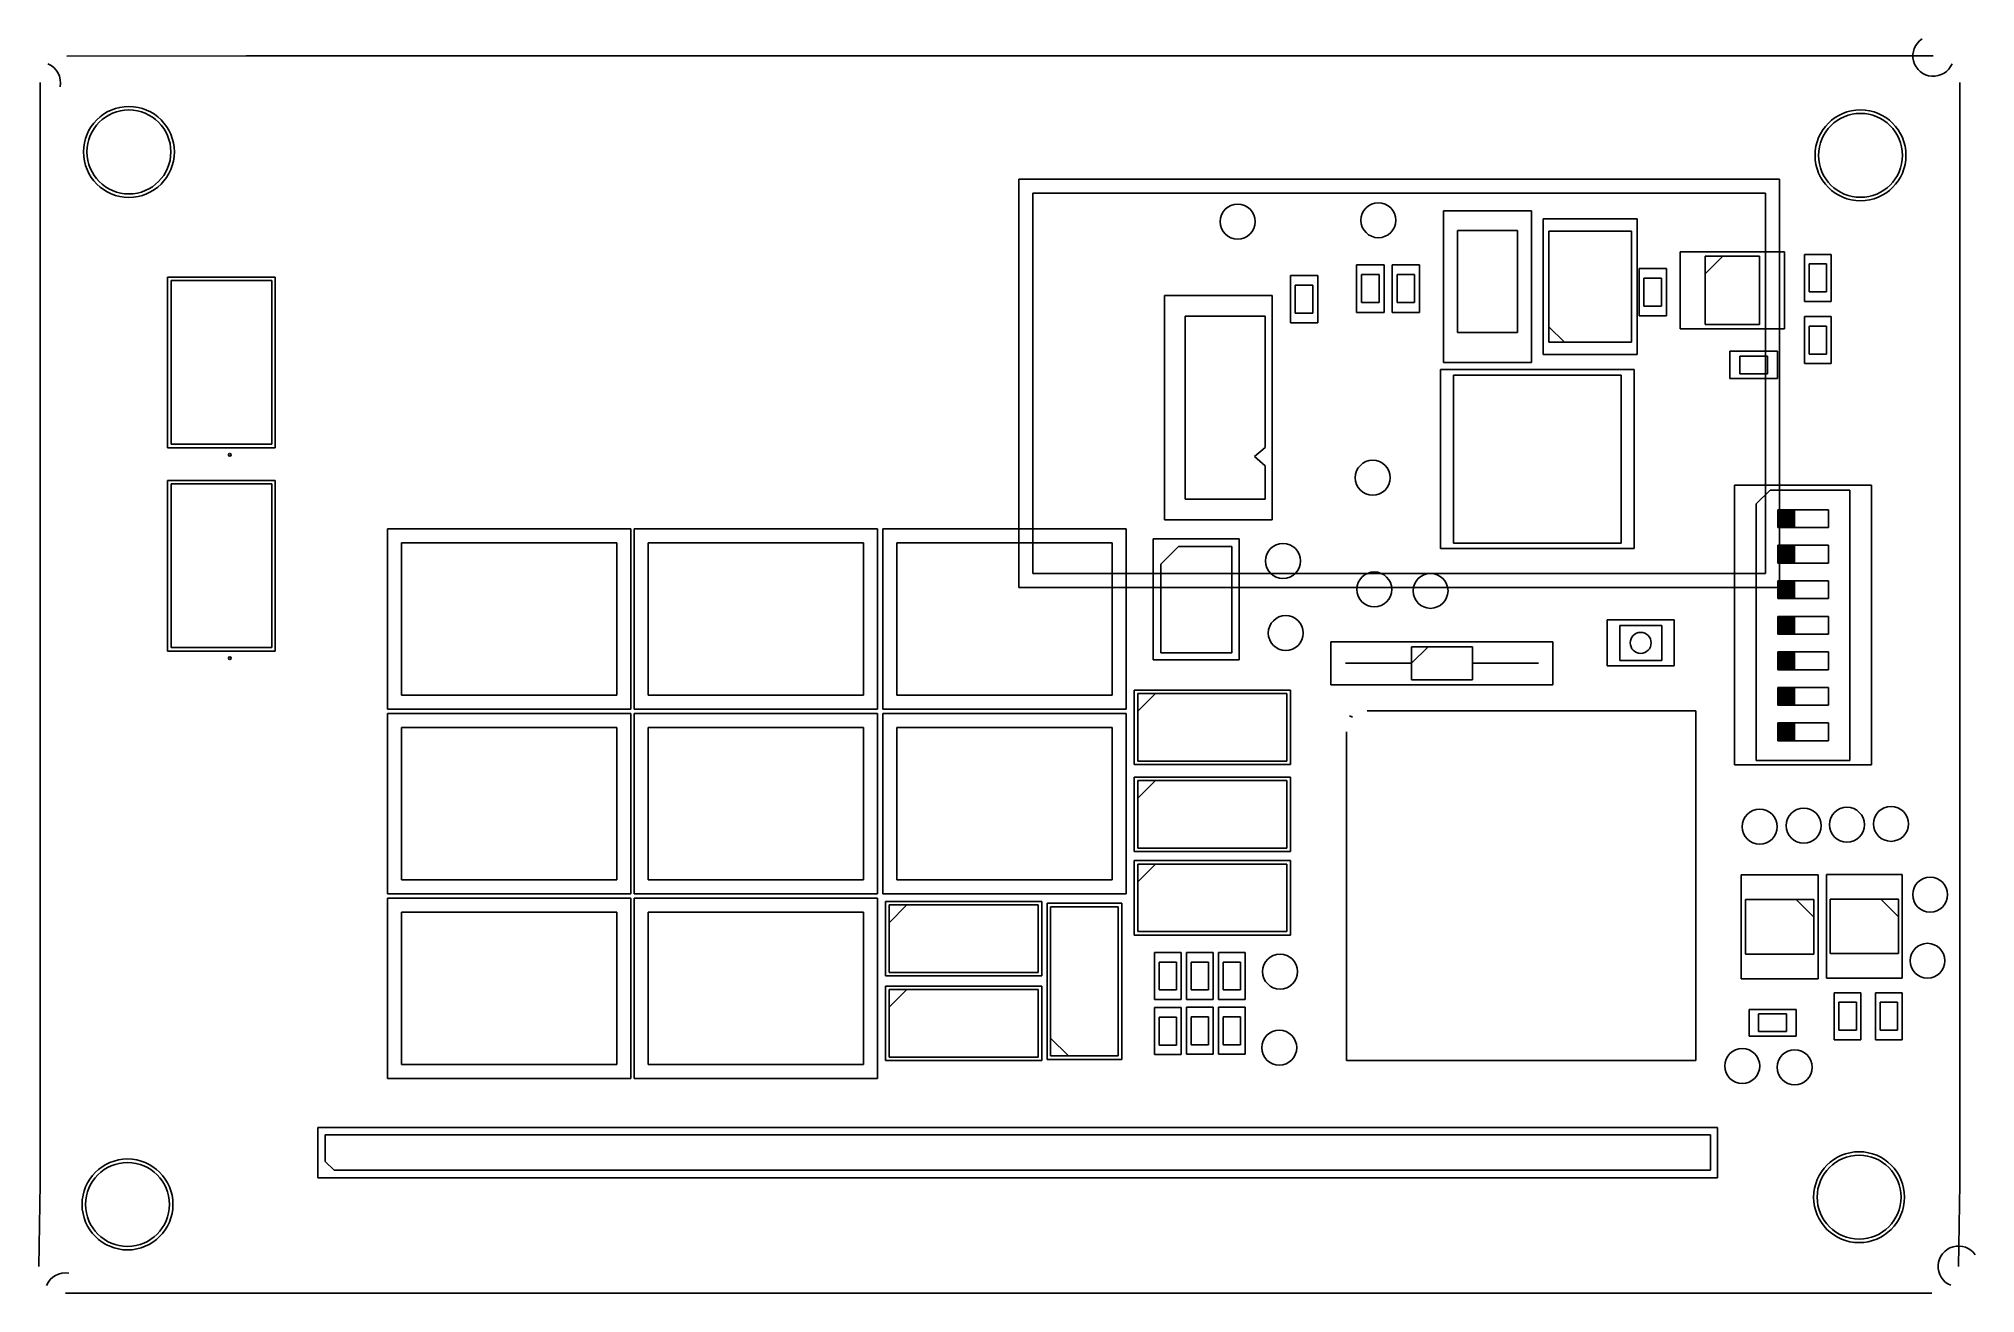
# Model space of a CAD drawing. Header units: metres. Extents: x 77 to 216, y -142 to -52.
import ezdxf

# ---------------------------------------------------------------- set-up
doc = ezdxf.new("R2010")
doc.units = ezdxf.units.M

msp = doc.modelspace()

# ---------------------------------------------------------------- linework, layer by layer
at = {"layer": 'Cmts', "color": 1}
for centre in [(83.69, -60.208), (207.518, -60.452), (83.59, -135.46), (207.418, -134.942)]:
    msp.add_circle(centre, 3, dxfattribs=at)
at = {"layer": 'Edge', "color": 2}
for p, q in [((92.075, -53.34), (79.245, -53.35)), ((212.725, -53.34), (92.075, -53.34)), ((77.34, -55.255), (77.34, -133.995)), ((214.63, -133.985), (214.63, -55.245)), ((77.34, -133.995), (77.24, -139.905)), ((214.63, -133.985), (214.53, -139.895)), ((91.975, -141.8), (79.145, -141.81)), ((91.975, -141.8), (212.625, -141.8))]:
    msp.add_line(p, q, dxfattribs=at)
for centre, start, end in [((212.725, -53.34), -237.130021, -22.500021), ((77.34, -55.255), -11.745021, 67.499979), ((214.53, -139.895), -325.125021, -112.500021), ((79.145, -141.81), 80.259979, 157.499979)]:
    msp.add_arc(centre, 1.458024, start, end, dxfattribs=at)
at = {"layer": 'FCrtYd', "color": 7}
for p, q in [((147.33, -91.35), (147.33, -62.15)), ((147.33, -62.15), (201.73, -62.15)), ((201.73, -62.15), (201.73, -91.35)), ((177.698, -75.269), (177.698, -64.419)), ((177.698, -64.419), (183.998, -64.419)), ((183.998, -64.419), (183.998, -75.269)), ((184.834, -74.7), (184.834, -65)), ((184.834, -65), (191.554, -65)), ((191.554, -65), (191.554, -74.7)), ((194.629, -67.354), (202.079, -67.354)), ((194.629, -72.854), (194.629, -67.354)), ((202.079, -67.354), (202.079, -72.854)), ((203.52, -67.535), (205.42, -67.535)), ((203.52, -70.895), (203.52, -67.535)), ((205.42, -67.535), (205.42, -70.895)), ((86.45, -69.1625), (86.45, -81.3625)), ((94.15, -69.1625), (86.45, -69.1625)), ((94.15, -81.3625), (94.15, -69.1625)), ((166.747, -72.439), (166.747, -69.039)), ((166.747, -69.039), (168.707, -69.039)), ((168.707, -69.039), (168.707, -72.439)), ((171.486, -68.277), (173.446, -68.277)), ((171.486, -71.677), (171.486, -68.277)), ((173.446, -68.277), (173.446, -71.677)), ((174.026, -68.277), (175.986, -68.277)), ((174.026, -71.677), (174.026, -68.277)), ((175.986, -68.277), (175.986, -71.677)), ((191.679, -71.931), (191.679, -68.531)), ((191.679, -68.531), (193.639, -68.531)), ((193.639, -68.531), (193.639, -71.931)), ((157.745, -86.51), (157.745, -70.47)), ((157.745, -70.47), (165.435, -70.47)), ((165.435, -70.47), (165.435, -86.51)), ((173.446, -71.677), (171.486, -71.677)), ((175.986, -71.677), (174.026, -71.677)), ((193.639, -71.931), (191.679, -71.931)), ((205.42, -70.895), (203.52, -70.895)), ((203.52, -75.34), (203.52, -71.98)), ((203.52, -71.98), (205.42, -71.98)), ((205.42, -71.98), (205.42, -75.34)), ((168.707, -72.439), (166.747, -72.439)), ((202.079, -72.854), (194.629, -72.854)), ((191.554, -74.7), (184.834, -74.7)), ((198.178, -76.418), (198.178, -74.458)), ((198.178, -74.458), (201.578, -74.458)), ((201.578, -74.458), (201.578, -76.418)), ((177.479, -88.569), (177.479, -75.769)), ((177.479, -75.769), (191.329, -75.769)), ((183.998, -75.269), (177.698, -75.269)), ((191.329, -75.769), (191.329, -88.569)), ((205.42, -75.34), (203.52, -75.34)), ((201.578, -76.418), (198.178, -76.418)), ((86.45, -81.3625), (94.15, -81.3625)), ((94.15, -83.7), (86.45, -83.7)), ((86.45, -83.7), (86.45, -95.9)), ((94.15, -95.9), (94.15, -83.7)), ((198.5, -84.03), (198.5, -104.03)), ((208.3, -84.03), (198.5, -84.03)), ((208.3, -104.03), (208.3, -84.03)), ((102.171, -87.149), (102.171, -100.049)), ((119.571, -87.149), (102.171, -87.149)), ((119.571, -100.049), (119.571, -87.149)), ((137.224, -87.149), (119.824, -87.149)), ((119.824, -87.149), (119.824, -100.049)), ((137.224, -100.049), (137.224, -87.149)), ((155.004, -87.149), (137.604, -87.149)), ((137.604, -87.149), (137.604, -100.049)), ((155.004, -100.049), (155.004, -87.149)), ((165.435, -86.51), (157.745, -86.51)), ((163.095, -87.877), (156.945, -87.877)), ((156.945, -87.877), (156.945, -96.527)), ((163.095, -96.527), (163.095, -87.877)), ((191.329, -88.569), (177.479, -88.569)), ((201.73, -91.35), (147.33, -91.35)), ((189.4, -93.66), (189.4, -96.96)), ((194.2, -93.66), (189.4, -93.66)), ((194.2, -96.96), (194.2, -93.66)), ((169.6525, -95.24), (185.5275, -95.24)), ((169.6525, -98.3), (169.6525, -95.24)), ((185.5275, -95.24), (185.5275, -98.3)), ((86.45, -95.9), (94.15, -95.9)), ((156.945, -96.527), (163.095, -96.527)), ((185.5275, -98.3), (169.6525, -98.3)), ((189.4, -96.96), (194.2, -96.96)), ((155.578, -98.681), (166.748, -98.681)), ((155.578, -104.011), (155.578, -98.681)), ((166.748, -98.681), (166.748, -104.011)), ((102.171, -100.049), (119.571, -100.049)), ((102.171, -100.357), (102.171, -113.257)), ((119.571, -100.357), (102.171, -100.357)), ((119.571, -113.257), (119.571, -100.357)), ((119.824, -100.049), (137.224, -100.049)), ((119.824, -100.357), (119.824, -113.257)), ((137.224, -100.357), (119.824, -100.357)), ((137.224, -113.257), (137.224, -100.357)), ((137.604, -100.049), (155.004, -100.049)), ((137.604, -100.357), (137.604, -113.257)), ((155.004, -100.357), (137.604, -100.357)), ((155.004, -113.257), (155.004, -100.357)), ((166.748, -104.011), (155.578, -104.011)), ((155.578, -104.904), (166.748, -104.904)), ((155.578, -110.234), (155.578, -104.904)), ((166.748, -104.904), (166.748, -110.234)), ((198.5, -104.03), (208.3, -104.03)), ((166.748, -110.234), (155.578, -110.234)), ((155.578, -116.203), (155.578, -110.873)), ((155.578, -110.873), (166.748, -110.873)), ((166.748, -110.873), (166.748, -116.203)), ((198.99, -111.885), (204.49, -111.885)), ((198.99, -119.335), (198.99, -111.885)), ((204.49, -111.885), (204.49, -119.335)), ((205.097, -111.873), (210.497, -111.873)), ((205.097, -119.273), (205.097, -111.873)), ((210.497, -111.873), (210.497, -119.273)), ((102.171, -113.257), (119.571, -113.257)), ((119.824, -113.257), (137.224, -113.257)), ((137.604, -113.257), (155.004, -113.257)), ((102.171, -113.565), (102.171, -126.465)), ((119.571, -113.565), (102.171, -113.565)), ((119.571, -126.465), (119.571, -113.565)), ((137.224, -113.565), (119.824, -113.565)), ((119.824, -113.565), (119.824, -126.465)), ((137.224, -126.465), (137.224, -113.565)), ((137.798, -119.124), (137.798, -113.794)), ((137.798, -113.794), (148.968, -113.794)), ((148.968, -113.794), (148.968, -119.124)), ((149.354, -125.092), (149.354, -113.922)), ((149.354, -113.922), (154.684, -113.922)), ((154.684, -113.922), (154.684, -125.092)), ((166.748, -116.203), (155.578, -116.203)), ((157.038, -120.806), (157.038, -117.446)), ((157.038, -117.446), (158.938, -117.446)), ((158.938, -117.446), (158.938, -120.806)), ((159.324, -120.806), (159.324, -117.446)), ((159.324, -117.446), (161.224, -117.446)), ((161.224, -117.446), (161.224, -120.806)), ((161.61, -117.446), (163.51, -117.446)), ((161.61, -120.806), (161.61, -117.446)), ((163.51, -117.446), (163.51, -120.806)), ((148.968, -119.124), (137.798, -119.124)), ((137.798, -119.842), (148.968, -119.842)), ((137.798, -125.172), (137.798, -119.842)), ((148.968, -119.842), (148.968, -125.172)), ((204.49, -119.335), (198.99, -119.335)), ((210.497, -119.273), (205.097, -119.273)), ((205.647, -120.323), (207.547, -120.323)), ((205.647, -123.683), (205.647, -120.323)), ((207.547, -120.323), (207.547, -123.683)), ((208.597, -120.323), (210.497, -120.323)), ((208.597, -123.683), (208.597, -120.323)), ((210.497, -120.323), (210.497, -123.683)), ((158.938, -120.806), (157.038, -120.806)), ((157.038, -121.383), (158.938, -121.383)), ((157.038, -124.743), (157.038, -121.383)), ((158.938, -121.383), (158.938, -124.743)), ((161.224, -120.806), (159.324, -120.806)), ((159.324, -121.3595), (161.224, -121.3595)), ((159.324, -124.7195), (159.324, -121.3595)), ((161.224, -121.3595), (161.224, -124.7195)), ((163.51, -120.806), (161.61, -120.806)), ((161.61, -124.7195), (161.61, -121.3595)), ((161.61, -121.3595), (163.51, -121.3595)), ((163.51, -121.3595), (163.51, -124.7195)), ((199.552, -123.418), (199.552, -121.518)), ((199.552, -121.518), (202.912, -121.518)), ((202.912, -121.518), (202.912, -123.418)), ((202.912, -123.418), (199.552, -123.418)), ((207.547, -123.683), (205.647, -123.683)), ((210.497, -123.683), (208.597, -123.683)), ((148.968, -125.172), (137.798, -125.172)), ((154.684, -125.092), (149.354, -125.092)), ((158.938, -124.743), (157.038, -124.743)), ((161.224, -124.7195), (159.324, -124.7195)), ((163.51, -124.7195), (161.61, -124.7195)), ((102.171, -126.465), (119.571, -126.465)), ((119.824, -126.465), (137.224, -126.465)), ((197.3, -129.95), (97.2, -129.95)), ((97.2, -129.95), (97.2, -133.55)), ((197.3, -133.55), (197.3, -129.95)), ((97.2, -133.55), (197.3, -133.55))]:
    msp.add_line(p, q, dxfattribs=at)
for centre, radius in [((83.69, -60.208), 3.25), ((207.518, -60.452), 3.25), ((162.98, -65.19), 1.25), ((173.04, -65.09), 1.25), ((172.64, -83.5), 1.25), ((166.22, -89.45), 1.25), ((172.75, -91.49), 1.25), ((176.77, -91.59), 1.25), ((166.42, -94.61), 1.25), ((200.31, -108.45), 1.25), ((203.46, -108.38), 1.25), ((206.55, -108.31), 1.25), ((209.7, -108.25), 1.25), ((212.5, -113.31), 1.25), ((166.01, -118.81), 1.25), ((212.31, -118.04), 1.25), ((165.95, -124.25), 1.25), ((199.06, -125.56), 1.25), ((202.81, -125.65), 1.25), ((83.59, -135.46), 3.25), ((207.418, -134.942), 3.25)]:
    msp.add_circle(centre, radius, dxfattribs=at)
at = {"layer": 'FFab', "color": 5}
for p, q in [((148.33, -63.15), (200.73, -63.15)), ((148.33, -90.35), (148.33, -63.15)), ((200.73, -63.15), (200.73, -90.35)), ((178.698, -73.119), (178.698, -65.819)), ((178.698, -65.819), (182.998, -65.819)), ((182.998, -65.819), (182.998, -73.119)), ((185.242, -73.82), (185.242, -65.88)), ((185.242, -65.88), (191.146, -65.88)), ((191.146, -65.88), (191.146, -73.82)), ((196.404, -68.924), (197.674, -67.654)), ((196.404, -72.554), (196.404, -67.654)), ((196.404, -67.654), (200.304, -67.654)), ((200.304, -67.654), (200.304, -72.554)), ((171.841, -68.977), (173.091, -68.977)), ((171.841, -70.977), (171.841, -68.977)), ((173.091, -68.977), (173.091, -70.977)), ((174.381, -68.977), (175.631, -68.977)), ((174.381, -70.977), (174.381, -68.977)), ((175.631, -68.977), (175.631, -70.977)), ((192.034, -71.231), (192.034, -69.231)), ((192.034, -69.231), (193.284, -69.231)), ((193.284, -69.231), (193.284, -71.231)), ((203.845, -68.215), (205.095, -68.215)), ((203.845, -70.215), (203.845, -68.215)), ((205.095, -68.215), (205.095, -70.215)), ((86.7, -81.1125), (86.7, -69.4125)), ((86.7, -69.4125), (93.9, -69.4125)), ((93.9, -69.4125), (93.9, -81.1125)), ((167.102, -69.739), (168.352, -69.739)), ((167.102, -71.739), (167.102, -69.739)), ((168.352, -69.739), (168.352, -71.739)), ((205.095, -70.215), (203.845, -70.215)), ((159.215, -71.94), (164.935, -71.94)), ((159.215, -85.04), (159.215, -71.94)), ((164.935, -71.94), (164.935, -81.34)), ((168.352, -71.739), (167.102, -71.739)), ((173.091, -70.977), (171.841, -70.977)), ((175.631, -70.977), (174.381, -70.977)), ((193.284, -71.231), (192.034, -71.231)), ((182.998, -73.119), (178.698, -73.119)), ((186.342, -73.82), (185.242, -72.72)), ((200.304, -72.554), (196.404, -72.554)), ((203.845, -74.66), (203.845, -72.66)), ((203.845, -72.66), (205.095, -72.66)), ((205.095, -72.66), (205.095, -74.66)), ((191.146, -73.82), (185.242, -73.82)), ((205.095, -74.66), (203.845, -74.66)), ((198.878, -74.813), (200.878, -74.813)), ((198.878, -76.063), (198.878, -74.813)), ((200.878, -76.063), (198.878, -76.063)), ((200.878, -74.813), (200.878, -76.063)), ((178.404, -76.169), (190.404, -76.169)), ((178.404, -88.169), (178.404, -76.169)), ((190.404, -76.169), (190.404, -88.169)), ((93.9, -81.1125), (86.7, -81.1125)), ((164.175, -81.99), (164.935, -81.34)), ((164.935, -82.64), (164.175, -81.99)), ((164.935, -82.64), (164.935, -85.04)), ((86.7, -95.65), (86.7, -83.95)), ((86.7, -83.95), (93.9, -83.95)), ((93.9, -83.95), (93.9, -95.65)), ((200.06, -85.38), (201.06, -84.38)), ((201.06, -84.38), (206.76, -84.38)), ((206.76, -84.38), (206.76, -103.72)), ((164.935, -85.04), (159.215, -85.04)), ((200.06, -103.72), (200.06, -85.38)), ((205.22, -85.795), (201.6, -85.795)), ((201.6, -85.795), (201.6, -87.065)), ((202.806667, -85.795), (202.806667, -87.065)), ((205.22, -87.065), (205.22, -85.795)), ((201.6, -85.895), (202.806667, -85.895)), ((201.6, -85.995), (202.806667, -85.995)), ((201.6, -86.095), (202.806667, -86.095)), ((201.6, -86.195), (202.806667, -86.195)), ((201.6, -86.295), (202.806667, -86.295)), ((201.6, -86.395), (202.806667, -86.395)), ((201.6, -86.495), (202.806667, -86.495)), ((201.6, -86.595), (202.806667, -86.595)), ((201.6, -86.695), (202.806667, -86.695)), ((201.6, -86.795), (202.806667, -86.795)), ((201.6, -86.895), (202.806667, -86.895)), ((201.6, -86.995), (202.806667, -86.995)), ((201.6, -87.065), (205.22, -87.065)), ((118.571, -88.149), (103.171, -88.149)), ((103.171, -88.149), (103.171, -99.049)), ((118.571, -99.049), (118.571, -88.149)), ((136.224, -88.149), (120.824, -88.149)), ((120.824, -88.149), (120.824, -99.049)), ((136.224, -99.049), (136.224, -88.149)), ((138.604, -88.149), (138.604, -99.049)), ((154.004, -88.149), (138.604, -88.149)), ((154.004, -99.049), (154.004, -88.149)), ((157.475, -89.677), (158.745, -88.407)), ((158.745, -88.407), (162.555, -88.407)), ((162.555, -88.407), (162.555, -96.027)), ((190.404, -88.169), (178.404, -88.169)), ((205.22, -88.335), (201.6, -88.335)), ((201.6, -88.335), (201.6, -89.605)), ((201.6, -88.435), (202.806667, -88.435)), ((201.6, -88.535), (202.806667, -88.535)), ((202.806667, -88.335), (202.806667, -89.605)), ((205.22, -89.605), (205.22, -88.335)), ((157.475, -96.027), (157.475, -89.677)), ((201.6, -88.635), (202.806667, -88.635)), ((201.6, -88.735), (202.806667, -88.735)), ((201.6, -88.835), (202.806667, -88.835)), ((201.6, -88.935), (202.806667, -88.935)), ((201.6, -89.035), (202.806667, -89.035)), ((201.6, -89.135), (202.806667, -89.135)), ((201.6, -89.235), (202.806667, -89.235)), ((201.6, -89.335), (202.806667, -89.335)), ((201.6, -89.435), (202.806667, -89.435)), ((201.6, -89.535), (202.806667, -89.535)), ((201.6, -89.605), (205.22, -89.605)), ((200.73, -90.35), (148.33, -90.35)), ((201.6, -90.875), (201.6, -92.145)), ((205.22, -90.875), (201.6, -90.875)), ((201.6, -90.975), (202.806667, -90.975)), ((201.6, -91.075), (202.806667, -91.075)), ((201.6, -91.175), (202.806667, -91.175)), ((201.6, -91.275), (202.806667, -91.275)), ((201.6, -91.375), (202.806667, -91.375)), ((202.806667, -90.875), (202.806667, -92.145)), ((205.22, -92.145), (205.22, -90.875)), ((201.6, -91.475), (202.806667, -91.475)), ((201.6, -91.575), (202.806667, -91.575)), ((201.6, -91.675), (202.806667, -91.675)), ((201.6, -91.775), (202.806667, -91.775)), ((201.6, -91.875), (202.806667, -91.875)), ((201.6, -91.975), (202.806667, -91.975)), ((201.6, -92.075), (202.806667, -92.075)), ((201.6, -92.145), (205.22, -92.145)), ((190.3, -94.06), (193.3, -94.06)), ((190.3, -96.56), (190.3, -94.06)), ((193.3, -94.06), (193.3, -96.56)), ((201.6, -93.415), (201.6, -94.685)), ((205.22, -93.415), (201.6, -93.415)), ((201.6, -93.515), (202.806667, -93.515)), ((201.6, -93.615), (202.806667, -93.615)), ((201.6, -93.715), (202.806667, -93.715)), ((201.6, -93.815), (202.806667, -93.815)), ((201.6, -93.915), (202.806667, -93.915)), ((201.6, -94.015), (202.806667, -94.015)), ((201.6, -94.115), (202.806667, -94.115)), ((202.806667, -93.415), (202.806667, -94.685)), ((205.22, -94.685), (205.22, -93.415)), ((201.6, -94.215), (202.806667, -94.215)), ((201.6, -94.315), (202.806667, -94.315)), ((201.6, -94.415), (202.806667, -94.415)), ((201.6, -94.515), (202.806667, -94.515)), ((201.6, -94.615), (202.806667, -94.615)), ((201.6, -94.685), (205.22, -94.685)), ((93.9, -95.65), (86.7, -95.65)), ((162.555, -96.027), (157.475, -96.027)), ((170.6905, -96.77), (175.4125, -96.77)), ((175.4125, -96.77), (176.5925, -95.59)), ((175.4125, -95.59), (179.7675, -95.59)), ((175.4125, -97.95), (175.4125, -95.59)), ((179.7675, -95.59), (179.7675, -97.95)), ((179.7685, -96.77), (184.4905, -96.77)), ((193.3, -96.56), (190.3, -96.56)), ((201.6, -95.955), (201.6, -97.225)), ((205.22, -95.955), (201.6, -95.955)), ((201.6, -96.055), (202.806667, -96.055)), ((201.6, -96.155), (202.806667, -96.155)), ((201.6, -96.255), (202.806667, -96.255)), ((201.6, -96.355), (202.806667, -96.355)), ((201.6, -96.455), (202.806667, -96.455)), ((201.6, -96.555), (202.806667, -96.555)), ((201.6, -96.655), (202.806667, -96.655)), ((201.6, -96.755), (202.806667, -96.755)), ((201.6, -96.855), (202.806667, -96.855)), ((202.806667, -95.955), (202.806667, -97.225)), ((205.22, -97.225), (205.22, -95.955)), ((179.7675, -97.95), (175.4125, -97.95)), ((201.6, -96.955), (202.806667, -96.955)), ((201.6, -97.055), (202.806667, -97.055)), ((201.6, -97.155), (202.806667, -97.155)), ((201.6, -97.225), (205.22, -97.225)), ((103.171, -99.049), (118.571, -99.049)), ((120.824, -99.049), (136.224, -99.049)), ((138.604, -99.049), (154.004, -99.049)), ((155.828, -103.761), (155.828, -98.931)), ((155.828, -100.201), (157.098, -98.931)), ((155.828, -98.931), (166.498, -98.931)), ((166.498, -98.931), (166.498, -103.761)), ((205.22, -98.495), (201.6, -98.495)), ((201.6, -98.495), (201.6, -99.765)), ((201.6, -98.595), (202.806667, -98.595)), ((201.6, -98.695), (202.806667, -98.695)), ((201.6, -98.795), (202.806667, -98.795)), ((201.6, -98.895), (202.806667, -98.895)), ((201.6, -98.995), (202.806667, -98.995)), ((201.6, -99.095), (202.806667, -99.095)), ((201.6, -99.195), (202.806667, -99.195)), ((201.6, -99.295), (202.806667, -99.295)), ((201.6, -99.395), (202.806667, -99.395)), ((201.6, -99.495), (202.806667, -99.495)), ((201.6, -99.595), (202.806667, -99.595)), ((201.6, -99.695), (202.806667, -99.695)), ((202.806667, -98.495), (202.806667, -99.765)), ((205.22, -99.765), (205.22, -98.495)), ((172.25, -100.17), (195.75, -100.17)), ((195.75, -100.17), (195.75, -125.17)), ((201.6, -99.765), (205.22, -99.765)), ((205.22, -101.035), (201.6, -101.035)), ((201.6, -101.035), (201.6, -102.305)), ((202.806667, -101.035), (202.806667, -102.305)), ((205.22, -102.305), (205.22, -101.035)), ((118.571, -101.357), (103.171, -101.357)), ((103.171, -101.357), (103.171, -112.257)), ((118.571, -112.257), (118.571, -101.357)), ((136.224, -101.357), (120.824, -101.357)), ((120.824, -101.357), (120.824, -112.257)), ((136.224, -112.257), (136.224, -101.357)), ((154.004, -101.357), (138.604, -101.357)), ((138.604, -101.357), (138.604, -112.257)), ((154.004, -112.257), (154.004, -101.357)), ((170.75, -125.17), (170.75, -101.67)), ((201.6, -101.135), (202.806667, -101.135)), ((201.6, -101.235), (202.806667, -101.235)), ((201.6, -101.335), (202.806667, -101.335)), ((201.6, -101.435), (202.806667, -101.435)), ((201.6, -101.535), (202.806667, -101.535)), ((201.6, -101.635), (202.806667, -101.635)), ((201.6, -101.735), (202.806667, -101.735)), ((201.6, -101.835), (202.806667, -101.835)), ((201.6, -101.935), (202.806667, -101.935)), ((201.6, -102.035), (202.806667, -102.035)), ((201.6, -102.135), (202.806667, -102.135)), ((201.6, -102.235), (202.806667, -102.235)), ((201.6, -102.305), (205.22, -102.305)), ((166.498, -103.761), (155.828, -103.761)), ((206.76, -103.72), (200.06, -103.72)), ((155.828, -105.154), (166.498, -105.154)), ((155.828, -109.984), (155.828, -105.154)), ((155.828, -106.424), (157.098, -105.154)), ((166.498, -105.154), (166.498, -109.984)), ((166.498, -109.984), (155.828, -109.984)), ((155.828, -112.393), (157.098, -111.123)), ((155.828, -111.123), (166.498, -111.123)), ((155.828, -115.953), (155.828, -111.123)), ((166.498, -111.123), (166.498, -115.953)), ((103.171, -112.257), (118.571, -112.257)), ((120.824, -112.257), (136.224, -112.257)), ((138.604, -112.257), (154.004, -112.257)), ((118.571, -114.565), (103.171, -114.565)), ((103.171, -114.565), (103.171, -125.465)), ((118.571, -125.465), (118.571, -114.565)), ((120.824, -114.565), (120.824, -125.465)), ((136.224, -114.565), (120.824, -114.565)), ((136.224, -125.465), (136.224, -114.565)), ((138.048, -114.044), (148.718, -114.044)), ((138.048, -118.874), (138.048, -114.044)), ((138.048, -115.314), (139.318, -114.044)), ((148.718, -114.044), (148.718, -118.874)), ((149.604, -114.172), (154.434, -114.172)), ((149.604, -124.842), (149.604, -114.172)), ((154.434, -114.172), (154.434, -124.842)), ((199.29, -117.56), (199.29, -113.66)), ((199.29, -113.66), (204.19, -113.66)), ((202.92, -113.66), (204.19, -114.93)), ((204.19, -113.66), (204.19, -117.56)), ((205.347, -117.523), (205.347, -113.623)), ((205.347, -113.623), (210.247, -113.623)), ((208.977, -113.623), (210.247, -114.893)), ((210.247, -113.623), (210.247, -117.523)), ((166.498, -115.953), (155.828, -115.953)), ((204.19, -117.56), (199.29, -117.56)), ((210.247, -117.523), (205.347, -117.523)), ((148.718, -118.874), (138.048, -118.874)), ((157.363, -118.126), (158.613, -118.126)), ((157.363, -120.126), (157.363, -118.126)), ((158.613, -118.126), (158.613, -120.126)), ((159.649, -120.126), (159.649, -118.126)), ((159.649, -118.126), (160.899, -118.126)), ((160.899, -118.126), (160.899, -120.126)), ((161.935, -120.126), (161.935, -118.126)), ((161.935, -118.126), (163.185, -118.126)), ((163.185, -118.126), (163.185, -120.126)), ((138.048, -120.092), (148.718, -120.092)), ((138.048, -121.362), (139.318, -120.092)), ((138.048, -124.922), (138.048, -120.092)), ((148.718, -120.092), (148.718, -124.922)), ((158.613, -120.126), (157.363, -120.126)), ((160.899, -120.126), (159.649, -120.126)), ((163.185, -120.126), (161.935, -120.126)), ((200.232, -121.843), (202.232, -121.843)), ((200.232, -123.093), (200.232, -121.843)), ((202.232, -121.843), (202.232, -123.093)), ((205.972, -121.003), (207.222, -121.003)), ((205.972, -123.003), (205.972, -121.003)), ((207.222, -121.003), (207.222, -123.003)), ((208.922, -123.003), (208.922, -121.003)), ((208.922, -121.003), (210.172, -121.003)), ((210.172, -121.003), (210.172, -123.003)), ((157.363, -124.063), (157.363, -122.063)), ((157.363, -122.063), (158.613, -122.063)), ((158.613, -122.063), (158.613, -124.063)), ((159.649, -124.0395), (159.649, -122.0395)), ((159.649, -122.0395), (160.899, -122.0395)), ((160.899, -122.0395), (160.899, -124.0395)), ((161.935, -122.0395), (163.185, -122.0395)), ((161.935, -124.0395), (161.935, -122.0395)), ((163.185, -122.0395), (163.185, -124.0395)), ((202.232, -123.093), (200.232, -123.093)), ((207.222, -123.003), (205.972, -123.003)), ((210.172, -123.003), (208.922, -123.003)), ((150.874, -124.842), (149.604, -123.572)), ((158.613, -124.063), (157.363, -124.063)), ((160.899, -124.0395), (159.649, -124.0395)), ((163.185, -124.0395), (161.935, -124.0395)), ((103.171, -125.465), (118.571, -125.465)), ((120.824, -125.465), (136.224, -125.465)), ((148.718, -124.922), (138.048, -124.922)), ((154.434, -124.842), (149.604, -124.842)), ((195.75, -125.17), (170.75, -125.17)), ((97.73, -130.48), (196.79, -130.48)), ((97.73, -132.385), (97.73, -130.48)), ((196.79, -130.48), (196.79, -133.02)), ((98.365, -133.02), (97.73, -132.385)), ((196.79, -133.02), (98.365, -133.02))]:
    msp.add_line(p, q, dxfattribs=at)
for centre, radius in [((90.9, -81.8625), 0.1), ((191.8, -95.31), 0.75), ((90.9, -96.4), 0.1)]:
    msp.add_circle(centre, radius, dxfattribs=at)
msp.add_arc((170.749997, -101.669997), 1.14805, 67.499877, 78.499877, dxfattribs=at)

doc.saveas('drawing.dxf')
